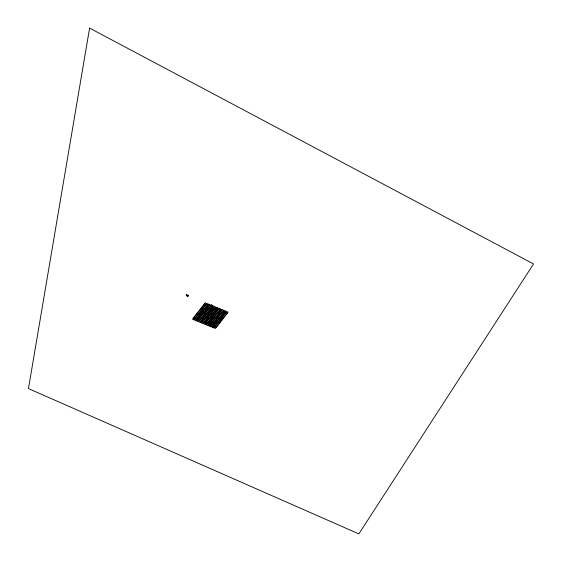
<?xml version="1.0" encoding="UTF-8"?>
<svg xmlns="http://www.w3.org/2000/svg" width="562" height="562" viewBox="0 0 562 562"><rect width="100%" height="100%" fill="white"/><g stroke="black" fill="none" stroke-linecap="round" stroke-linejoin="round"><path stroke-width="0.84" d="M188.066 295.387L187.841 296.272L186.31 295.654L186.746 294.495M186.535 294.769L186.31 295.654M187.841 296.272L188.277 295.12M203.008 313.413L203.023 312.802M203.149 312.641L203.135 313.252L204.666 313.877L204.673 313.259M203.739 311.882L203.725 312.493L205.256 313.111L205.27 312.5M203.858 312.332L203.865 311.72M204.54 314.039L204.547 313.427M205.383 312.95L205.397 312.339M212.099 325.117A3.498 2.157 38 0 1 210.16 324.885L210.174 324.274M212.949 324.035A3.498 2.157 38 0 1 211.01 323.803L211.017 323.192M211.733 315.282L212.801 315.956L211.649 315.633L211.741 314.91M212 307.063L212.007 306.452M212.858 305.363L212.843 305.974L200.135 322.251M212.717 316.069L212.815 315.345M212.724 315.823L212.731 315.458M218.983 321.323L219.833 320.115C224.02 321.225 218.709 320.649 220.318 319.019M221.365 320.733L198.421 311.559M221.842 319.637L221.554 320.495L220.023 319.869M194.016 319.771L206.725 303.494M195.548 320.389L208.256 304.119M197.079 321.014L209.788 304.737M210.469 306.304L211.319 305.222M198.604 321.633L211.488 305.152M210.638 306.374L211.663 305.089M210.813 306.304L211.839 305.018M210.989 306.241L212.007 305.089M201.667 322.869L214.375 306.599M203.191 323.494L215.906 307.217M204.723 324.112L217.431 307.836M206.254 324.731L218.962 308.454M207.785 325.349L220.494 309.079M209.31 325.974L222.025 309.697M210.841 326.592L223.55 310.315M212.373 327.21L225.081 310.934M213.904 327.829L226.612 311.552M186.739 294.804L188.27 295.422M186.528 295.071L188.059 295.696M186.317 295.345L188.052 295.998M204.35 303.965L227.294 313.259M203.5 305.047L226.444 314.348M202.657 306.128L225.601 315.43M201.807 307.217L224.751 316.518M200.964 308.299L223.901 317.6M200.114 309.388L223.058 318.682M211.741 315.036L212.815 315.472M211.656 315.142L212.808 315.591M211.656 315.268L212.808 315.711M199.264 310.47L222.208 319.771M220.311 319.146L221.842 319.764M220.22 319.265L221.744 320.003L220.213 319.385M221.653 320.129L220.121 319.504L221.646 320.249M220.023 319.75L221.554 320.368M218.99 321.197L220.515 321.942L197.571 312.641M196.721 313.729L219.665 323.024M195.878 314.811L218.822 324.112M195.028 315.9L217.972 325.194M194.185 316.982L217.122 326.283M193.335 318.064L216.279 327.365M212.513 311.559A3.498 2.501 1.1 0 1 211.15 308.145M213.363 310.47A1.749 1.25 1.1 0 1 212.682 308.77M208.277 316.982A1.749 1.25 1.1 0 1 207.596 315.275M207.434 318.064A3.498 2.501 1.1 0 1 206.064 314.657M210.16 324.885A3.498 2.501 1.1 0 1 208.797 321.478M211.01 323.803A1.749 1.25 1.1 0 1 210.321 322.096M89.597 28.1L28.465 388.581L358.844 533.9L533.535 263.957L89.597 28.1M205.2 302.876L192.485 319.153L215.429 328.447L228.137 312.177L205.2 302.876"/></g></svg>
